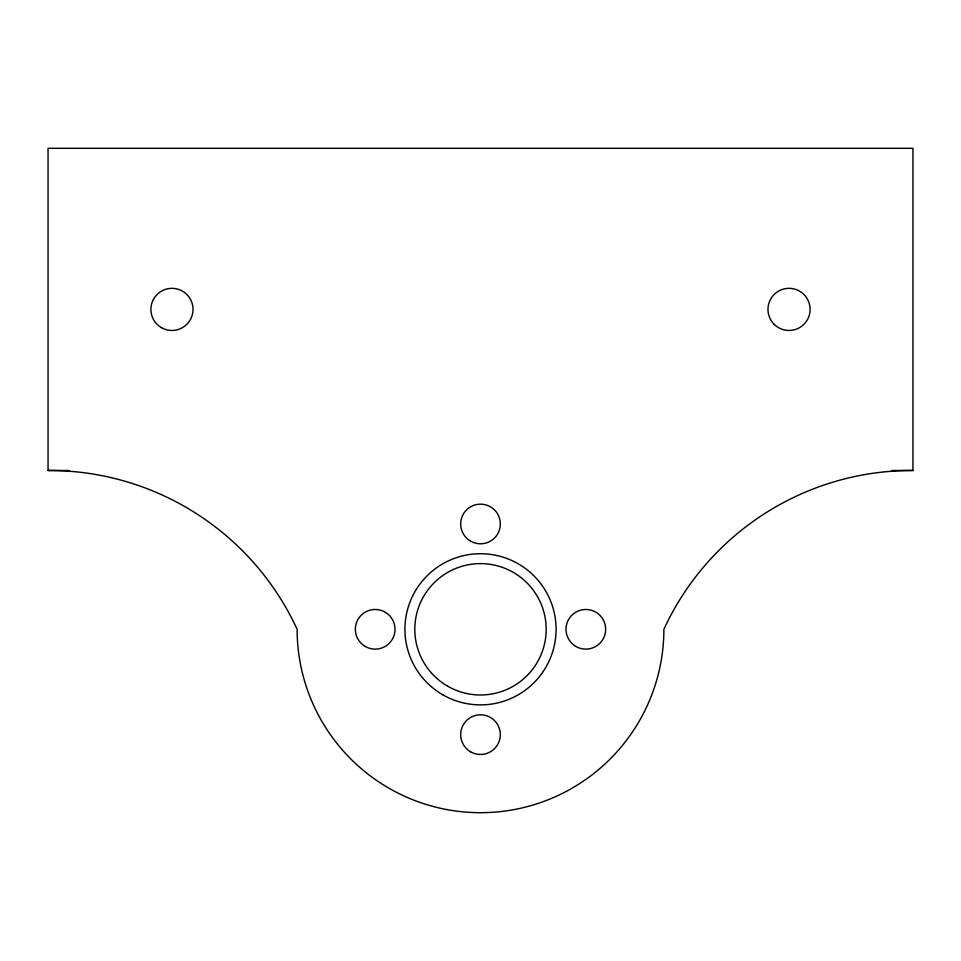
<?xml version="1.0" encoding="UTF-8"?>
<svg xmlns="http://www.w3.org/2000/svg" width="961" height="961" viewBox="0 0 961 961"><rect width="100%" height="100%" fill="white"/><g stroke="black" fill="none" stroke-linecap="round" stroke-linejoin="round"><path stroke-width="1.44" d="M48.05 470.482A273.116 273.116 0 0 1 297.117 629.299A183.383 183.383 0 0 0 480.5 812.694A183.383 183.383 0 0 0 663.883 629.299A273.116 273.116 0 0 1 912.95 470.482L912.95 148.306L48.05 148.306L48.05 470.482L69.072 470.482M891.928 470.482L912.95 470.482M442.709 694.755A75.583 75.583 0 0 0 556.083 629.299A75.583 75.583 0 0 0 442.709 563.843A75.583 75.583 0 0 0 442.709 694.755M575.915 646.465A19.821 19.821 0 0 0 605.646 629.299A19.821 19.821 0 0 0 575.915 612.133A19.821 19.821 0 0 0 575.915 646.465M470.59 541.139A19.821 19.821 0 0 0 500.321 523.973A19.821 19.821 0 0 0 470.59 506.807A19.821 19.821 0 0 0 470.59 541.139M447.658 686.178A65.672 65.672 0 0 0 546.172 629.299A65.672 65.672 0 0 0 447.658 572.42A65.672 65.672 0 0 0 447.658 686.178M470.59 751.79A19.821 19.821 0 0 0 500.321 734.624A19.821 19.821 0 0 0 470.59 717.459A19.821 19.821 0 0 0 470.59 751.79M365.264 646.465A19.821 19.821 0 0 0 395.007 629.299A19.821 19.821 0 0 0 365.264 612.133A19.821 19.821 0 0 0 365.264 646.465M161.424 327.641A21.07 21.07 0 0 0 193.029 309.394A21.07 21.07 0 0 0 161.424 291.159A21.07 21.07 0 0 0 161.424 327.641M774.146 324.289A21.07 21.07 0 0 0 809.39 314.848A21.07 21.07 0 0 0 783.587 289.045A21.07 21.07 0 0 0 774.146 324.289"/></g></svg>
